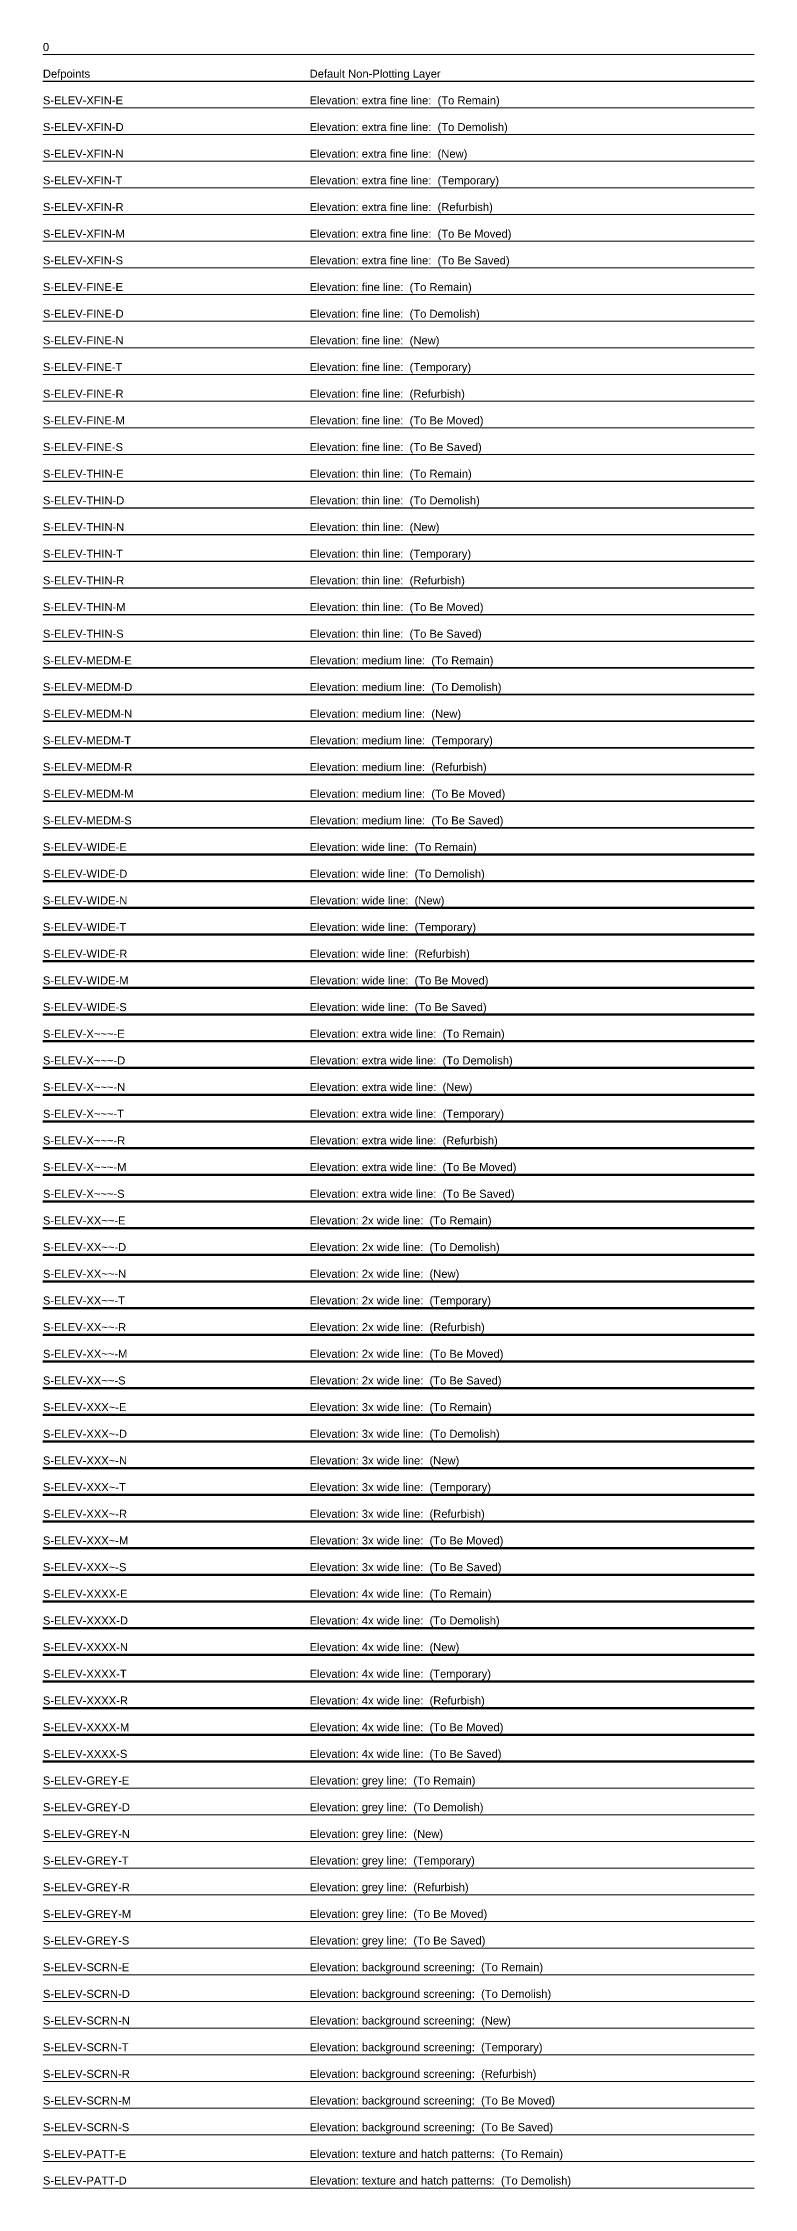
# Model space of a CAD drawing. Header units: millimetres. Extents: x 0 to 200, y -4838 to 3.
# Drawn here: x 0 to 200, y -600 to 3 of the extents above; entities that cross this region are included whole.
import ezdxf

# ---------------------------------------------------------------- set-up
doc = ezdxf.new("R2010")
doc.units = ezdxf.units.MM
doc.layers.get('Defpoints').update_dxf_attribs({"color": 140})
for name, color, linetype, lineweight in [('S-ELEV-FINE-D', 11, 'Continuous', 18), ('S-ELEV-FINE-E', 201, 'Continuous', 18), ('S-ELEV-FINE-M', 51, 'Continuous', 18), ('S-ELEV-FINE-N', 171, 'Continuous', 18), ('S-ELEV-FINE-R', 131, 'Continuous', 18), ('S-ELEV-FINE-S', 101, 'Continuous', 18), ('S-ELEV-FINE-T', 31, 'Continuous', 18), ('S-ELEV-GREY-D', 8, 'Continuous', 13), ('S-ELEV-GREY-E', 8, 'Continuous', 13), ('S-ELEV-GREY-M', 8, 'Continuous', 13), ('S-ELEV-GREY-N', 8, 'Continuous', 13), ('S-ELEV-GREY-R', 8, 'Continuous', 13), ('S-ELEV-GREY-S', 8, 'Continuous', 13), ('S-ELEV-GREY-T', 8, 'Continuous', 13), ('S-ELEV-MEDM-D', 13, 'Continuous', 35), ('S-ELEV-MEDM-E', 203, 'Continuous', 35), ('S-ELEV-MEDM-M', 53, 'Continuous', 35), ('S-ELEV-MEDM-N', 173, 'Continuous', 35), ('S-ELEV-MEDM-R', 133, 'Continuous', 35), ('S-ELEV-MEDM-S', 103, 'Continuous', 35), ('S-ELEV-MEDM-T', 33, 'Continuous', 35), ('S-ELEV-PATT-D', 19, 'Continuous', 13), ('S-ELEV-PATT-E', 209, 'Continuous', 13), ('S-ELEV-SCRN-D', 9, 'Continuous', 13), ('S-ELEV-SCRN-E', 9, 'Continuous', 13), ('S-ELEV-SCRN-M', 9, 'Continuous', 13), ('S-ELEV-SCRN-N', 9, 'Continuous', 13), ('S-ELEV-SCRN-R', 9, 'Continuous', 13), ('S-ELEV-SCRN-S', 9, 'Continuous', 13), ('S-ELEV-SCRN-T', 9, 'Continuous', 13), ('S-ELEV-THIN-D', 12, 'Continuous', 25), ('S-ELEV-THIN-E', 202, 'Continuous', 25), ('S-ELEV-THIN-M', 52, 'Continuous', 25), ('S-ELEV-THIN-N', 172, 'Continuous', 25), ('S-ELEV-THIN-R', 132, 'Continuous', 25), ('S-ELEV-THIN-S', 102, 'Continuous', 25), ('S-ELEV-THIN-T', 32, 'Continuous', 25), ('S-ELEV-WIDE-D', 14, 'Continuous', 50), ('S-ELEV-WIDE-E', 204, 'Continuous', 50), ('S-ELEV-WIDE-M', 54, 'Continuous', 50), ('S-ELEV-WIDE-N', 174, 'Continuous', 50), ('S-ELEV-WIDE-R', 134, 'Continuous', 50), ('S-ELEV-WIDE-S', 104, 'Continuous', 50), ('S-ELEV-WIDE-T', 34, 'Continuous', 50), ('S-ELEV-XFIN-D', 10, 'Continuous', 13), ('S-ELEV-XFIN-E', 200, 'Continuous', 13), ('S-ELEV-XFIN-M', 50, 'Continuous', 13), ('S-ELEV-XFIN-N', 170, 'Continuous', 13), ('S-ELEV-XFIN-R', 130, 'Continuous', 13), ('S-ELEV-XFIN-S', 100, 'Continuous', 13), ('S-ELEV-XFIN-T', 30, 'Continuous', 13), ('S-ELEV-XXXX-D', 18, 'Continuous', 200), ('S-ELEV-XXXX-E', 208, 'Continuous', 200), ('S-ELEV-XXXX-M', 58, 'Continuous', 200), ('S-ELEV-XXXX-N', 178, 'Continuous', 200), ('S-ELEV-XXXX-R', 138, 'Continuous', 200), ('S-ELEV-XXXX-S', 108, 'Continuous', 200), ('S-ELEV-XXXX-T', 38, 'Continuous', 200), ('S-ELEV-XXX~-D', 17, 'Continuous', 140), ('S-ELEV-XXX~-E', 207, 'Continuous', 140), ('S-ELEV-XXX~-M', 57, 'Continuous', 140), ('S-ELEV-XXX~-N', 177, 'Continuous', 140), ('S-ELEV-XXX~-R', 137, 'Continuous', 140), ('S-ELEV-XXX~-S', 107, 'Continuous', 140), ('S-ELEV-XXX~-T', 37, 'Continuous', 140), ('S-ELEV-XX~~-D', 16, 'Continuous', 100), ('S-ELEV-XX~~-E', 206, 'Continuous', 100), ('S-ELEV-XX~~-M', 56, 'Continuous', 100), ('S-ELEV-XX~~-N', 176, 'Continuous', 100), ('S-ELEV-XX~~-R', 136, 'Continuous', 100), ('S-ELEV-XX~~-S', 106, 'Continuous', 100), ('S-ELEV-XX~~-T', 36, 'Continuous', 100), ('S-ELEV-X~~~-D', 15, 'Continuous', 70), ('S-ELEV-X~~~-E', 205, 'Continuous', 70), ('S-ELEV-X~~~-M', 55, 'Continuous', 70), ('S-ELEV-X~~~-N', 175, 'Continuous', 70), ('S-ELEV-X~~~-R', 135, 'Continuous', 70), ('S-ELEV-X~~~-S', 105, 'Continuous', 70), ('S-ELEV-X~~~-T', 35, 'Continuous', 70)]:
    doc.layers.add(name, color=color, linetype=linetype, lineweight=lineweight)
doc.layers.add('S-PLAN-NPLT-S', color=140, linetype='Continuous', lineweight=18, plot=False)
doc.styles.get("Standard").update_dxf_attribs({"font": 'arial.ttf'})

# ---------------------------------------------------------------- blocks, each defined once
blk = doc.blocks.new('AecLayers_SingleLetter_Augmented_UpperPhasing_S_2D')
blk.add_line((0, 0), (200, 0))
at = {"layer": 'Defpoints'}
blk.add_line((0, -7.5), (200, -7.5), dxfattribs=at)
at = {"layer": 'S-ELEV-FINE-D'}
blk.add_line((0, -75), (200, -75), dxfattribs=at)
at = {"layer": 'S-ELEV-FINE-E'}
blk.add_line((0, -67.5), (200, -67.5), dxfattribs=at)
at = {"layer": 'S-ELEV-FINE-M'}
blk.add_line((0, -105), (200, -105), dxfattribs=at)
at = {"layer": 'S-ELEV-FINE-N'}
blk.add_line((0, -82.5), (200, -82.5), dxfattribs=at)
at = {"layer": 'S-ELEV-FINE-R'}
blk.add_line((0, -97.5), (200, -97.5), dxfattribs=at)
at = {"layer": 'S-ELEV-FINE-S'}
blk.add_line((0, -112.5), (200, -112.5), dxfattribs=at)
at = {"layer": 'S-ELEV-FINE-T'}
blk.add_line((0, -90), (200, -90), dxfattribs=at)
at = {"layer": 'S-ELEV-GREY-D'}
blk.add_line((0, -495), (200, -495), dxfattribs=at)
at = {"layer": 'S-ELEV-GREY-E'}
blk.add_line((0, -487.5), (200, -487.5), dxfattribs=at)
at = {"layer": 'S-ELEV-GREY-M'}
blk.add_line((0, -525), (200, -525), dxfattribs=at)
at = {"layer": 'S-ELEV-GREY-N'}
blk.add_line((0, -502.5), (200, -502.5), dxfattribs=at)
at = {"layer": 'S-ELEV-GREY-R'}
blk.add_line((0, -517.5), (200, -517.5), dxfattribs=at)
at = {"layer": 'S-ELEV-GREY-S'}
blk.add_line((0, -532.5), (200, -532.5), dxfattribs=at)
at = {"layer": 'S-ELEV-GREY-T'}
blk.add_line((0, -510), (200, -510), dxfattribs=at)
at = {"layer": 'S-ELEV-MEDM-D'}
blk.add_line((0, -180), (200, -180), dxfattribs=at)
at = {"layer": 'S-ELEV-MEDM-E'}
blk.add_line((0, -172.5), (200, -172.5), dxfattribs=at)
at = {"layer": 'S-ELEV-MEDM-M'}
blk.add_line((0, -210), (200, -210), dxfattribs=at)
at = {"layer": 'S-ELEV-MEDM-N'}
blk.add_line((0, -187.5), (200, -187.5), dxfattribs=at)
at = {"layer": 'S-ELEV-MEDM-R'}
blk.add_line((0, -202.5), (200, -202.5), dxfattribs=at)
at = {"layer": 'S-ELEV-MEDM-S'}
blk.add_line((0, -217.5), (200, -217.5), dxfattribs=at)
at = {"layer": 'S-ELEV-MEDM-T'}
blk.add_line((0, -195), (200, -195), dxfattribs=at)
at = {"layer": 'S-ELEV-PATT-D'}
blk.add_line((0, -600), (200, -600), dxfattribs=at)
at = {"layer": 'S-ELEV-PATT-E'}
blk.add_line((0, -592.5), (200, -592.5), dxfattribs=at)
at = {"layer": 'S-ELEV-SCRN-D'}
blk.add_line((0, -547.5), (200, -547.5), dxfattribs=at)
at = {"layer": 'S-ELEV-SCRN-E'}
blk.add_line((0, -540), (200, -540), dxfattribs=at)
at = {"layer": 'S-ELEV-SCRN-M'}
blk.add_line((0, -577.5), (200, -577.5), dxfattribs=at)
at = {"layer": 'S-ELEV-SCRN-N'}
blk.add_line((0, -555), (200, -555), dxfattribs=at)
at = {"layer": 'S-ELEV-SCRN-R'}
blk.add_line((0, -570), (200, -570), dxfattribs=at)
at = {"layer": 'S-ELEV-SCRN-S'}
blk.add_line((0, -585), (200, -585), dxfattribs=at)
at = {"layer": 'S-ELEV-SCRN-T'}
blk.add_line((0, -562.5), (200, -562.5), dxfattribs=at)
at = {"layer": 'S-ELEV-THIN-D'}
blk.add_line((0, -127.5), (200, -127.5), dxfattribs=at)
at = {"layer": 'S-ELEV-THIN-E'}
blk.add_line((0, -120), (200, -120), dxfattribs=at)
at = {"layer": 'S-ELEV-THIN-M'}
blk.add_line((0, -157.5), (200, -157.5), dxfattribs=at)
at = {"layer": 'S-ELEV-THIN-N'}
blk.add_line((0, -135), (200, -135), dxfattribs=at)
at = {"layer": 'S-ELEV-THIN-R'}
blk.add_line((0, -150), (200, -150), dxfattribs=at)
at = {"layer": 'S-ELEV-THIN-S'}
blk.add_line((0, -165), (200, -165), dxfattribs=at)
at = {"layer": 'S-ELEV-THIN-T'}
blk.add_line((0, -142.5), (200, -142.5), dxfattribs=at)
at = {"layer": 'S-ELEV-WIDE-D'}
blk.add_line((0, -232.5), (200, -232.5), dxfattribs=at)
at = {"layer": 'S-ELEV-WIDE-E'}
blk.add_line((0, -225), (200, -225), dxfattribs=at)
at = {"layer": 'S-ELEV-WIDE-M'}
blk.add_line((0, -262.5), (200, -262.5), dxfattribs=at)
at = {"layer": 'S-ELEV-WIDE-N'}
blk.add_line((0, -240), (200, -240), dxfattribs=at)
at = {"layer": 'S-ELEV-WIDE-R'}
blk.add_line((0, -255), (200, -255), dxfattribs=at)
at = {"layer": 'S-ELEV-WIDE-S'}
blk.add_line((0, -270), (200, -270), dxfattribs=at)
at = {"layer": 'S-ELEV-WIDE-T'}
blk.add_line((0, -247.5), (200, -247.5), dxfattribs=at)
at = {"layer": 'S-ELEV-XFIN-D'}
blk.add_line((0, -22.5), (200, -22.5), dxfattribs=at)
at = {"layer": 'S-ELEV-XFIN-E'}
blk.add_line((0, -15), (200, -15), dxfattribs=at)
at = {"layer": 'S-ELEV-XFIN-M'}
blk.add_line((0, -52.5), (200, -52.5), dxfattribs=at)
at = {"layer": 'S-ELEV-XFIN-N'}
blk.add_line((0, -30), (200, -30), dxfattribs=at)
at = {"layer": 'S-ELEV-XFIN-R'}
blk.add_line((0, -45), (200, -45), dxfattribs=at)
at = {"layer": 'S-ELEV-XFIN-S'}
blk.add_line((0, -60), (200, -60), dxfattribs=at)
at = {"layer": 'S-ELEV-XFIN-T'}
blk.add_line((0, -37.5), (200, -37.5), dxfattribs=at)
at = {"layer": 'S-ELEV-XXXX-D'}
blk.add_line((0, -442.5), (200, -442.5), dxfattribs=at)
at = {"layer": 'S-ELEV-XXXX-E'}
blk.add_line((0, -435), (200, -435), dxfattribs=at)
at = {"layer": 'S-ELEV-XXXX-M'}
blk.add_line((0, -472.5), (200, -472.5), dxfattribs=at)
at = {"layer": 'S-ELEV-XXXX-N'}
blk.add_line((0, -450), (200, -450), dxfattribs=at)
at = {"layer": 'S-ELEV-XXXX-R'}
blk.add_line((0, -465), (200, -465), dxfattribs=at)
at = {"layer": 'S-ELEV-XXXX-S'}
blk.add_line((0, -480), (200, -480), dxfattribs=at)
at = {"layer": 'S-ELEV-XXXX-T'}
blk.add_line((0, -457.5), (200, -457.5), dxfattribs=at)
at = {"layer": 'S-ELEV-XXX~-D'}
blk.add_line((0, -390), (200, -390), dxfattribs=at)
at = {"layer": 'S-ELEV-XXX~-E'}
blk.add_line((0, -382.5), (200, -382.5), dxfattribs=at)
at = {"layer": 'S-ELEV-XXX~-M'}
blk.add_line((0, -420), (200, -420), dxfattribs=at)
at = {"layer": 'S-ELEV-XXX~-N'}
blk.add_line((0, -397.5), (200, -397.5), dxfattribs=at)
at = {"layer": 'S-ELEV-XXX~-R'}
blk.add_line((0, -412.5), (200, -412.5), dxfattribs=at)
at = {"layer": 'S-ELEV-XXX~-S'}
blk.add_line((0, -427.5), (200, -427.5), dxfattribs=at)
at = {"layer": 'S-ELEV-XXX~-T'}
blk.add_line((0, -405), (200, -405), dxfattribs=at)
at = {"layer": 'S-ELEV-XX~~-D'}
blk.add_line((0, -337.5), (200, -337.5), dxfattribs=at)
at = {"layer": 'S-ELEV-XX~~-E'}
blk.add_line((0, -330), (200, -330), dxfattribs=at)
at = {"layer": 'S-ELEV-XX~~-M'}
blk.add_line((0, -367.5), (200, -367.5), dxfattribs=at)
at = {"layer": 'S-ELEV-XX~~-N'}
blk.add_line((0, -345), (200, -345), dxfattribs=at)
at = {"layer": 'S-ELEV-XX~~-R'}
blk.add_line((0, -360), (200, -360), dxfattribs=at)
at = {"layer": 'S-ELEV-XX~~-S'}
blk.add_line((0, -375), (200, -375), dxfattribs=at)
at = {"layer": 'S-ELEV-XX~~-T'}
blk.add_line((0, -352.5), (200, -352.5), dxfattribs=at)
at = {"layer": 'S-ELEV-X~~~-D'}
blk.add_line((0, -285), (200, -285), dxfattribs=at)
at = {"layer": 'S-ELEV-X~~~-E'}
blk.add_line((0, -277.5), (200, -277.5), dxfattribs=at)
at = {"layer": 'S-ELEV-X~~~-M'}
blk.add_line((0, -315), (200, -315), dxfattribs=at)
at = {"layer": 'S-ELEV-X~~~-N'}
blk.add_line((0, -292.5), (200, -292.5), dxfattribs=at)
at = {"layer": 'S-ELEV-X~~~-R'}
blk.add_line((0, -307.5), (200, -307.5), dxfattribs=at)
at = {"layer": 'S-ELEV-X~~~-S'}
blk.add_line((0, -322.5), (200, -322.5), dxfattribs=at)
at = {"layer": 'S-ELEV-X~~~-T'}
blk.add_line((0, -300), (200, -300), dxfattribs=at)
blk.add_text('0', height=2.25).set_placement((0, 1))
at = {"layer": 'Defpoints'}
for s, p in [('Defpoints', (0, -6.5)), ('Default Non-Plotting Layer', (75, -6.5))]:
    blk.add_text(s, height=2.25, dxfattribs=at).set_placement(p)
at = {"layer": 'S-ELEV-FINE-D'}
for s, p in [('S-ELEV-FINE-D', (0, -74)), ('Elevation: fine line:  (To Demolish)', (75, -74))]:
    blk.add_text(s, height=2.25, dxfattribs=at).set_placement(p)
at = {"layer": 'S-ELEV-FINE-E'}
for s, p in [('S-ELEV-FINE-E', (0, -66.5)), ('Elevation: fine line:  (To Remain)', (75, -66.5))]:
    blk.add_text(s, height=2.25, dxfattribs=at).set_placement(p)
at = {"layer": 'S-ELEV-FINE-M'}
for s, p in [('S-ELEV-FINE-M', (0, -104)), ('Elevation: fine line:  (To Be Moved)', (75, -104))]:
    blk.add_text(s, height=2.25, dxfattribs=at).set_placement(p)
at = {"layer": 'S-ELEV-FINE-N'}
for s, p in [('S-ELEV-FINE-N', (0, -81.5)), ('Elevation: fine line:  (New)', (75, -81.5))]:
    blk.add_text(s, height=2.25, dxfattribs=at).set_placement(p)
at = {"layer": 'S-ELEV-FINE-R'}
for s, p in [('S-ELEV-FINE-R', (0, -96.5)), ('Elevation: fine line:  (Refurbish)', (75, -96.5))]:
    blk.add_text(s, height=2.25, dxfattribs=at).set_placement(p)
at = {"layer": 'S-ELEV-FINE-S'}
for s, p in [('S-ELEV-FINE-S', (0, -111.5)), ('Elevation: fine line:  (To Be Saved)', (75, -111.5))]:
    blk.add_text(s, height=2.25, dxfattribs=at).set_placement(p)
at = {"layer": 'S-ELEV-FINE-T'}
for s, p in [('S-ELEV-FINE-T', (0, -89)), ('Elevation: fine line:  (Temporary)', (75, -89))]:
    blk.add_text(s, height=2.25, dxfattribs=at).set_placement(p)
at = {"layer": 'S-ELEV-GREY-D'}
for s, p in [('S-ELEV-GREY-D', (0, -494)), ('Elevation: grey line:  (To Demolish)', (75, -494))]:
    blk.add_text(s, height=2.25, dxfattribs=at).set_placement(p)
at = {"layer": 'S-ELEV-GREY-E'}
for s, p in [('S-ELEV-GREY-E', (0, -486.5)), ('Elevation: grey line:  (To Remain)', (75, -486.5))]:
    blk.add_text(s, height=2.25, dxfattribs=at).set_placement(p)
at = {"layer": 'S-ELEV-GREY-M'}
for s, p in [('S-ELEV-GREY-M', (0, -524)), ('Elevation: grey line:  (To Be Moved)', (75, -524))]:
    blk.add_text(s, height=2.25, dxfattribs=at).set_placement(p)
at = {"layer": 'S-ELEV-GREY-N'}
for s, p in [('S-ELEV-GREY-N', (0, -501.5)), ('Elevation: grey line:  (New)', (75, -501.5))]:
    blk.add_text(s, height=2.25, dxfattribs=at).set_placement(p)
at = {"layer": 'S-ELEV-GREY-R'}
for s, p in [('S-ELEV-GREY-R', (0, -516.5)), ('Elevation: grey line:  (Refurbish)', (75, -516.5))]:
    blk.add_text(s, height=2.25, dxfattribs=at).set_placement(p)
at = {"layer": 'S-ELEV-GREY-S'}
for s, p in [('S-ELEV-GREY-S', (0, -531.5)), ('Elevation: grey line:  (To Be Saved)', (75, -531.5))]:
    blk.add_text(s, height=2.25, dxfattribs=at).set_placement(p)
at = {"layer": 'S-ELEV-GREY-T'}
for s, p in [('S-ELEV-GREY-T', (0, -509)), ('Elevation: grey line:  (Temporary)', (75, -509))]:
    blk.add_text(s, height=2.25, dxfattribs=at).set_placement(p)
at = {"layer": 'S-ELEV-MEDM-D'}
for s, p in [('S-ELEV-MEDM-D', (0, -179)), ('Elevation: medium line:  (To Demolish)', (75, -179))]:
    blk.add_text(s, height=2.25, dxfattribs=at).set_placement(p)
at = {"layer": 'S-ELEV-MEDM-E'}
for s, p in [('S-ELEV-MEDM-E', (0, -171.5)), ('Elevation: medium line:  (To Remain)', (75, -171.5))]:
    blk.add_text(s, height=2.25, dxfattribs=at).set_placement(p)
at = {"layer": 'S-ELEV-MEDM-M'}
for s, p in [('S-ELEV-MEDM-M', (0, -209)), ('Elevation: medium line:  (To Be Moved)', (75, -209))]:
    blk.add_text(s, height=2.25, dxfattribs=at).set_placement(p)
at = {"layer": 'S-ELEV-MEDM-N'}
for s, p in [('S-ELEV-MEDM-N', (0, -186.5)), ('Elevation: medium line:  (New)', (75, -186.5))]:
    blk.add_text(s, height=2.25, dxfattribs=at).set_placement(p)
at = {"layer": 'S-ELEV-MEDM-R'}
for s, p in [('S-ELEV-MEDM-R', (0, -201.5)), ('Elevation: medium line:  (Refurbish)', (75, -201.5))]:
    blk.add_text(s, height=2.25, dxfattribs=at).set_placement(p)
at = {"layer": 'S-ELEV-MEDM-S'}
for s, p in [('S-ELEV-MEDM-S', (0, -216.5)), ('Elevation: medium line:  (To Be Saved)', (75, -216.5))]:
    blk.add_text(s, height=2.25, dxfattribs=at).set_placement(p)
at = {"layer": 'S-ELEV-MEDM-T'}
for s, p in [('S-ELEV-MEDM-T', (0, -194)), ('Elevation: medium line:  (Temporary)', (75, -194))]:
    blk.add_text(s, height=2.25, dxfattribs=at).set_placement(p)
at = {"layer": 'S-ELEV-PATT-D'}
for s, p in [('S-ELEV-PATT-D', (0, -599)), ('Elevation: texture and hatch patterns:  (To Demolish)', (75, -599))]:
    blk.add_text(s, height=2.25, dxfattribs=at).set_placement(p)
at = {"layer": 'S-ELEV-PATT-E'}
for s, p in [('S-ELEV-PATT-E', (0, -591.5)), ('Elevation: texture and hatch patterns:  (To Remain)', (75, -591.5))]:
    blk.add_text(s, height=2.25, dxfattribs=at).set_placement(p)
at = {"layer": 'S-ELEV-SCRN-D'}
for s, p in [('S-ELEV-SCRN-D', (0, -546.5)), ('Elevation: background screening:  (To Demolish)', (75, -546.5))]:
    blk.add_text(s, height=2.25, dxfattribs=at).set_placement(p)
at = {"layer": 'S-ELEV-SCRN-E'}
for s, p in [('S-ELEV-SCRN-E', (0, -539)), ('Elevation: background screening:  (To Remain)', (75, -539))]:
    blk.add_text(s, height=2.25, dxfattribs=at).set_placement(p)
at = {"layer": 'S-ELEV-SCRN-M'}
for s, p in [('S-ELEV-SCRN-M', (0, -576.5)), ('Elevation: background screening:  (To Be Moved)', (75, -576.5))]:
    blk.add_text(s, height=2.25, dxfattribs=at).set_placement(p)
at = {"layer": 'S-ELEV-SCRN-N'}
for s, p in [('S-ELEV-SCRN-N', (0, -554)), ('Elevation: background screening:  (New)', (75, -554))]:
    blk.add_text(s, height=2.25, dxfattribs=at).set_placement(p)
at = {"layer": 'S-ELEV-SCRN-R'}
for s, p in [('S-ELEV-SCRN-R', (0, -569)), ('Elevation: background screening:  (Refurbish)', (75, -569))]:
    blk.add_text(s, height=2.25, dxfattribs=at).set_placement(p)
at = {"layer": 'S-ELEV-SCRN-S'}
for s, p in [('S-ELEV-SCRN-S', (0, -584)), ('Elevation: background screening:  (To Be Saved)', (75, -584))]:
    blk.add_text(s, height=2.25, dxfattribs=at).set_placement(p)
at = {"layer": 'S-ELEV-SCRN-T'}
for s, p in [('S-ELEV-SCRN-T', (0, -561.5)), ('Elevation: background screening:  (Temporary)', (75, -561.5))]:
    blk.add_text(s, height=2.25, dxfattribs=at).set_placement(p)
at = {"layer": 'S-ELEV-THIN-D'}
for s, p in [('S-ELEV-THIN-D', (0, -126.5)), ('Elevation: thin line:  (To Demolish)', (75, -126.5))]:
    blk.add_text(s, height=2.25, dxfattribs=at).set_placement(p)
at = {"layer": 'S-ELEV-THIN-E'}
for s, p in [('S-ELEV-THIN-E', (0, -119)), ('Elevation: thin line:  (To Remain)', (75, -119))]:
    blk.add_text(s, height=2.25, dxfattribs=at).set_placement(p)
at = {"layer": 'S-ELEV-THIN-M'}
for s, p in [('S-ELEV-THIN-M', (0, -156.5)), ('Elevation: thin line:  (To Be Moved)', (75, -156.5))]:
    blk.add_text(s, height=2.25, dxfattribs=at).set_placement(p)
at = {"layer": 'S-ELEV-THIN-N'}
for s, p in [('S-ELEV-THIN-N', (0, -134)), ('Elevation: thin line:  (New)', (75, -134))]:
    blk.add_text(s, height=2.25, dxfattribs=at).set_placement(p)
at = {"layer": 'S-ELEV-THIN-R'}
for s, p in [('S-ELEV-THIN-R', (0, -149)), ('Elevation: thin line:  (Refurbish)', (75, -149))]:
    blk.add_text(s, height=2.25, dxfattribs=at).set_placement(p)
at = {"layer": 'S-ELEV-THIN-S'}
for s, p in [('S-ELEV-THIN-S', (0, -164)), ('Elevation: thin line:  (To Be Saved)', (75, -164))]:
    blk.add_text(s, height=2.25, dxfattribs=at).set_placement(p)
at = {"layer": 'S-ELEV-THIN-T'}
for s, p in [('S-ELEV-THIN-T', (0, -141.5)), ('Elevation: thin line:  (Temporary)', (75, -141.5))]:
    blk.add_text(s, height=2.25, dxfattribs=at).set_placement(p)
at = {"layer": 'S-ELEV-WIDE-D'}
for s, p in [('S-ELEV-WIDE-D', (0, -231.5)), ('Elevation: wide line:  (To Demolish)', (75, -231.5))]:
    blk.add_text(s, height=2.25, dxfattribs=at).set_placement(p)
at = {"layer": 'S-ELEV-WIDE-E'}
for s, p in [('S-ELEV-WIDE-E', (0, -224)), ('Elevation: wide line:  (To Remain)', (75, -224))]:
    blk.add_text(s, height=2.25, dxfattribs=at).set_placement(p)
at = {"layer": 'S-ELEV-WIDE-M'}
for s, p in [('S-ELEV-WIDE-M', (0, -261.5)), ('Elevation: wide line:  (To Be Moved)', (75, -261.5))]:
    blk.add_text(s, height=2.25, dxfattribs=at).set_placement(p)
at = {"layer": 'S-ELEV-WIDE-N'}
for s, p in [('S-ELEV-WIDE-N', (0, -239)), ('Elevation: wide line:  (New)', (75, -239))]:
    blk.add_text(s, height=2.25, dxfattribs=at).set_placement(p)
at = {"layer": 'S-ELEV-WIDE-R'}
for s, p in [('S-ELEV-WIDE-R', (0, -254)), ('Elevation: wide line:  (Refurbish)', (75, -254))]:
    blk.add_text(s, height=2.25, dxfattribs=at).set_placement(p)
at = {"layer": 'S-ELEV-WIDE-S'}
for s, p in [('S-ELEV-WIDE-S', (0, -269)), ('Elevation: wide line:  (To Be Saved)', (75, -269))]:
    blk.add_text(s, height=2.25, dxfattribs=at).set_placement(p)
at = {"layer": 'S-ELEV-WIDE-T'}
for s, p in [('S-ELEV-WIDE-T', (0, -246.5)), ('Elevation: wide line:  (Temporary)', (75, -246.5))]:
    blk.add_text(s, height=2.25, dxfattribs=at).set_placement(p)
at = {"layer": 'S-ELEV-XFIN-D'}
for s, p in [('S-ELEV-XFIN-D', (0, -21.5)), ('Elevation: extra fine line:  (To Demolish)', (75, -21.5))]:
    blk.add_text(s, height=2.25, dxfattribs=at).set_placement(p)
at = {"layer": 'S-ELEV-XFIN-E'}
for s, p in [('S-ELEV-XFIN-E', (0, -14)), ('Elevation: extra fine line:  (To Remain)', (75, -14))]:
    blk.add_text(s, height=2.25, dxfattribs=at).set_placement(p)
at = {"layer": 'S-ELEV-XFIN-M'}
for s, p in [('S-ELEV-XFIN-M', (0, -51.5)), ('Elevation: extra fine line:  (To Be Moved)', (75, -51.5))]:
    blk.add_text(s, height=2.25, dxfattribs=at).set_placement(p)
at = {"layer": 'S-ELEV-XFIN-N'}
for s, p in [('S-ELEV-XFIN-N', (0, -29)), ('Elevation: extra fine line:  (New)', (75, -29))]:
    blk.add_text(s, height=2.25, dxfattribs=at).set_placement(p)
at = {"layer": 'S-ELEV-XFIN-R'}
for s, p in [('S-ELEV-XFIN-R', (0, -44)), ('Elevation: extra fine line:  (Refurbish)', (75, -44))]:
    blk.add_text(s, height=2.25, dxfattribs=at).set_placement(p)
at = {"layer": 'S-ELEV-XFIN-S'}
for s, p in [('S-ELEV-XFIN-S', (0, -59)), ('Elevation: extra fine line:  (To Be Saved)', (75, -59))]:
    blk.add_text(s, height=2.25, dxfattribs=at).set_placement(p)
at = {"layer": 'S-ELEV-XFIN-T'}
for s, p in [('S-ELEV-XFIN-T', (0, -36.5)), ('Elevation: extra fine line:  (Temporary)', (75, -36.5))]:
    blk.add_text(s, height=2.25, dxfattribs=at).set_placement(p)
at = {"layer": 'S-ELEV-XXXX-D'}
for s, p in [('S-ELEV-XXXX-D', (0, -441.5)), ('Elevation: 4x wide line:  (To Demolish)', (75, -441.5))]:
    blk.add_text(s, height=2.25, dxfattribs=at).set_placement(p)
at = {"layer": 'S-ELEV-XXXX-E'}
for s, p in [('S-ELEV-XXXX-E', (0, -434)), ('Elevation: 4x wide line:  (To Remain)', (75, -434))]:
    blk.add_text(s, height=2.25, dxfattribs=at).set_placement(p)
at = {"layer": 'S-ELEV-XXXX-M'}
for s, p in [('S-ELEV-XXXX-M', (0, -471.5)), ('Elevation: 4x wide line:  (To Be Moved)', (75, -471.5))]:
    blk.add_text(s, height=2.25, dxfattribs=at).set_placement(p)
at = {"layer": 'S-ELEV-XXXX-N'}
for s, p in [('S-ELEV-XXXX-N', (0, -449)), ('Elevation: 4x wide line:  (New)', (75, -449))]:
    blk.add_text(s, height=2.25, dxfattribs=at).set_placement(p)
at = {"layer": 'S-ELEV-XXXX-R'}
for s, p in [('S-ELEV-XXXX-R', (0, -464)), ('Elevation: 4x wide line:  (Refurbish)', (75, -464))]:
    blk.add_text(s, height=2.25, dxfattribs=at).set_placement(p)
at = {"layer": 'S-ELEV-XXXX-S'}
for s, p in [('S-ELEV-XXXX-S', (0, -479)), ('Elevation: 4x wide line:  (To Be Saved)', (75, -479))]:
    blk.add_text(s, height=2.25, dxfattribs=at).set_placement(p)
at = {"layer": 'S-ELEV-XXXX-T'}
for s, p in [('S-ELEV-XXXX-T', (0, -456.5)), ('Elevation: 4x wide line:  (Temporary)', (75, -456.5))]:
    blk.add_text(s, height=2.25, dxfattribs=at).set_placement(p)
at = {"layer": 'S-ELEV-XXX~-D'}
for s, p in [('S-ELEV-XXX~-D', (0, -389)), ('Elevation: 3x wide line:  (To Demolish)', (75, -389))]:
    blk.add_text(s, height=2.25, dxfattribs=at).set_placement(p)
at = {"layer": 'S-ELEV-XXX~-E'}
for s, p in [('S-ELEV-XXX~-E', (0, -381.5)), ('Elevation: 3x wide line:  (To Remain)', (75, -381.5))]:
    blk.add_text(s, height=2.25, dxfattribs=at).set_placement(p)
at = {"layer": 'S-ELEV-XXX~-M'}
for s, p in [('S-ELEV-XXX~-M', (0, -419)), ('Elevation: 3x wide line:  (To Be Moved)', (75, -419))]:
    blk.add_text(s, height=2.25, dxfattribs=at).set_placement(p)
at = {"layer": 'S-ELEV-XXX~-N'}
for s, p in [('S-ELEV-XXX~-N', (0, -396.5)), ('Elevation: 3x wide line:  (New)', (75, -396.5))]:
    blk.add_text(s, height=2.25, dxfattribs=at).set_placement(p)
at = {"layer": 'S-ELEV-XXX~-R'}
for s, p in [('S-ELEV-XXX~-R', (0, -411.5)), ('Elevation: 3x wide line:  (Refurbish)', (75, -411.5))]:
    blk.add_text(s, height=2.25, dxfattribs=at).set_placement(p)
at = {"layer": 'S-ELEV-XXX~-S'}
for s, p in [('S-ELEV-XXX~-S', (0, -426.5)), ('Elevation: 3x wide line:  (To Be Saved)', (75, -426.5))]:
    blk.add_text(s, height=2.25, dxfattribs=at).set_placement(p)
at = {"layer": 'S-ELEV-XXX~-T'}
for s, p in [('S-ELEV-XXX~-T', (0, -404)), ('Elevation: 3x wide line:  (Temporary)', (75, -404))]:
    blk.add_text(s, height=2.25, dxfattribs=at).set_placement(p)
at = {"layer": 'S-ELEV-XX~~-D'}
for s, p in [('S-ELEV-XX~~-D', (0, -336.5)), ('Elevation: 2x wide line:  (To Demolish)', (75, -336.5))]:
    blk.add_text(s, height=2.25, dxfattribs=at).set_placement(p)
at = {"layer": 'S-ELEV-XX~~-E'}
for s, p in [('S-ELEV-XX~~-E', (0, -329)), ('Elevation: 2x wide line:  (To Remain)', (75, -329))]:
    blk.add_text(s, height=2.25, dxfattribs=at).set_placement(p)
at = {"layer": 'S-ELEV-XX~~-M'}
for s, p in [('S-ELEV-XX~~-M', (0, -366.5)), ('Elevation: 2x wide line:  (To Be Moved)', (75, -366.5))]:
    blk.add_text(s, height=2.25, dxfattribs=at).set_placement(p)
at = {"layer": 'S-ELEV-XX~~-N'}
for s, p in [('S-ELEV-XX~~-N', (0, -344)), ('Elevation: 2x wide line:  (New)', (75, -344))]:
    blk.add_text(s, height=2.25, dxfattribs=at).set_placement(p)
at = {"layer": 'S-ELEV-XX~~-R'}
for s, p in [('S-ELEV-XX~~-R', (0, -359)), ('Elevation: 2x wide line:  (Refurbish)', (75, -359))]:
    blk.add_text(s, height=2.25, dxfattribs=at).set_placement(p)
at = {"layer": 'S-ELEV-XX~~-S'}
for s, p in [('S-ELEV-XX~~-S', (0, -374)), ('Elevation: 2x wide line:  (To Be Saved)', (75, -374))]:
    blk.add_text(s, height=2.25, dxfattribs=at).set_placement(p)
at = {"layer": 'S-ELEV-XX~~-T'}
for s, p in [('S-ELEV-XX~~-T', (0, -351.5)), ('Elevation: 2x wide line:  (Temporary)', (75, -351.5))]:
    blk.add_text(s, height=2.25, dxfattribs=at).set_placement(p)
at = {"layer": 'S-ELEV-X~~~-D'}
for s, p in [('S-ELEV-X~~~-D', (0, -284)), ('Elevation: extra wide line:  (To Demolish)', (75, -284))]:
    blk.add_text(s, height=2.25, dxfattribs=at).set_placement(p)
at = {"layer": 'S-ELEV-X~~~-E'}
for s, p in [('S-ELEV-X~~~-E', (0, -276.5)), ('Elevation: extra wide line:  (To Remain)', (75, -276.5))]:
    blk.add_text(s, height=2.25, dxfattribs=at).set_placement(p)
at = {"layer": 'S-ELEV-X~~~-M'}
for s, p in [('S-ELEV-X~~~-M', (0, -314)), ('Elevation: extra wide line:  (To Be Moved)', (75, -314))]:
    blk.add_text(s, height=2.25, dxfattribs=at).set_placement(p)
at = {"layer": 'S-ELEV-X~~~-N'}
for s, p in [('S-ELEV-X~~~-N', (0, -291.5)), ('Elevation: extra wide line:  (New)', (75, -291.5))]:
    blk.add_text(s, height=2.25, dxfattribs=at).set_placement(p)
at = {"layer": 'S-ELEV-X~~~-R'}
for s, p in [('S-ELEV-X~~~-R', (0, -306.5)), ('Elevation: extra wide line:  (Refurbish)', (75, -306.5))]:
    blk.add_text(s, height=2.25, dxfattribs=at).set_placement(p)
at = {"layer": 'S-ELEV-X~~~-S'}
for s, p in [('S-ELEV-X~~~-S', (0, -321.5)), ('Elevation: extra wide line:  (To Be Saved)', (75, -321.5))]:
    blk.add_text(s, height=2.25, dxfattribs=at).set_placement(p)
at = {"layer": 'S-ELEV-X~~~-T'}
for s, p in [('S-ELEV-X~~~-T', (0, -299)), ('Elevation: extra wide line:  (Temporary)', (75, -299))]:
    blk.add_text(s, height=2.25, dxfattribs=at).set_placement(p)

msp = doc.modelspace()

# ---------------------------------------------------------------- block references
at = {"layer": 'S-PLAN-NPLT-S'}
msp.add_blockref('AecLayers_SingleLetter_Augmented_UpperPhasing_S_2D', (0, 0), dxfattribs=at)

doc.saveas('drawing.dxf')
